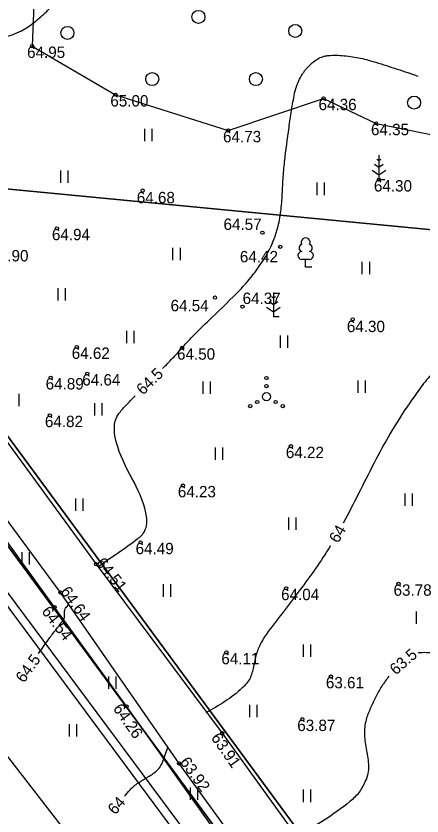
# Model space of a CAD drawing. Extents: x 643123 to 643699, y 6456101 to 6456901.
# Drawn here: x 643472.52 to 643497.49, y 6456316.57 to 6456365.75 of the extents above; entities that cross this region are included whole.
import ezdxf

# ---------------------------------------------------------------- set-up
doc = ezdxf.new("R2010")
doc.units = 0
for name, color, linetype in [('AED', 7, 'Continuous'), ('ELKAEV', 7, 'Continuous'), ('HALJASTUS', 7, 'Continuous'), ('KTRASS', 7, 'Continuous'), ('MOOTPIIR', 7, 'Continuous'), ('PIIR', 7, 'Continuous'), ('PUU', 7, 'Continuous'), ('SIRAJATIS', 7, 'Continuous'), ('TEE', 7, 'Continuous'), ('VTRASS', 7, 'Continuous')]:
    doc.layers.add(name, color=color, linetype=linetype)

msp = doc.modelspace()

# ---------------------------------------------------------------- linework, layer by layer
at = {"layer": 'AED'}
msp.add_lwpolyline([(643502.928, 6456277.914), (643506.987, 6456279.325), (643508.876, 6456280.344), (643509.065, 6456282.421), (643508.166, 6456284.403), (643502.233, 6456291.456), (643500.382, 6456293.044), (643496.358, 6456294.496), (643496.8, 6456296.879), (643495.798, 6456301.091), (643491.105, 6456307.282), (643484.7, 6456315.731), (643479.324, 6456323.309), (643474.892, 6456329.404), (643468.305, 6456338.486), (643467.057, 6456339.733), (643462.296, 6456339.962), (643459.149, 6456338.878), (643454.288, 6456336.123)], dxfattribs=at)
at = {"layer": 'ELKAEV'}
for centre in [(643473.511, 6456363.897), (643478.631, 6456360.91), (643491.434, 6456360.685), (643494.66, 6456359.147), (643485.562, 6456358.711), (643494.839, 6456355.683), (643480.307, 6456355.018), (643475.038, 6456352.692), (643487.673, 6456352.425), (643488.767, 6456351.556), (643484.758, 6456348.44), (643486.45, 6456347.879), (643493.225, 6456347.097), (643476.256, 6456345.396), (643482.733, 6456345.346), (643476.904, 6456343.759), (643474.653, 6456343.514), (643474.607, 6456341.199), (643489.423, 6456339.295), (643482.782, 6456336.884), (643480.184, 6456333.388), (643477.443, 6456332.044), (643489.131, 6456330.563), (643496.048, 6456330.835), (643475.261, 6456330.303), (643474.892, 6456329.404), (643485.459, 6456326.621), (643491.886, 6456325.142), (643479.324, 6456323.309), (643490.127, 6456322.517), (643485.2, 6456321.656), (643482.548, 6456319.795)]:
    msp.add_circle(centre, 0.1, dxfattribs=at)
at = {"layer": 'HALJASTUS'}
for p, q in [((643480.413, 6456358.808), (643480.413, 6456358.046)), ((643480.868, 6456358.808), (643480.868, 6456358.046)), ((643475.257, 6456356.257), (643475.257, 6456355.496)), ((643475.712, 6456356.257), (643475.712, 6456355.496)), ((643491.014, 6456355.503), (643491.014, 6456354.742)), ((643491.469, 6456355.503), (643491.469, 6456354.742)), ((643482.151, 6456351.503), (643482.151, 6456350.742)), ((643482.606, 6456351.503), (643482.606, 6456350.742)), ((643493.795, 6456350.634), (643493.795, 6456349.873)), ((643494.25, 6456350.634), (643494.25, 6456349.873)), ((643475.083, 6456349.011), (643475.083, 6456348.25)), ((643475.538, 6456349.011), (643475.538, 6456348.25)), ((643479.312, 6456346.402), (643479.312, 6456345.641)), ((643479.767, 6456346.402), (643479.767, 6456345.641)), ((643488.755, 6456346.112), (643488.755, 6456345.351)), ((643489.21, 6456346.112), (643489.21, 6456345.351)), ((643493.538, 6456343.344), (643493.538, 6456342.583)), ((643493.993, 6456343.344), (643493.993, 6456342.583)), ((643484.005, 6456343.272), (643484.005, 6456342.511)), ((643484.46, 6456343.272), (643484.46, 6456342.511)), ((643472.699, 6456342.518), (643472.699, 6456341.757)), ((643477.342, 6456341.938), (643477.342, 6456341.177)), ((643477.797, 6456341.938), (643477.797, 6456341.177)), ((643484.758, 6456339.214), (643484.758, 6456338.453)), ((643485.213, 6456339.214), (643485.213, 6456338.453)), ((643476.184, 6456336.083), (643476.184, 6456335.322)), ((643476.639, 6456336.083), (643476.639, 6456335.322)), ((643496.435, 6456336.388), (643496.435, 6456335.627)), ((643496.89, 6456336.388), (643496.89, 6456335.627)), ((643489.276, 6456334.924), (643489.276, 6456334.163)), ((643489.732, 6456334.924), (643489.732, 6456334.163)), ((643472.884, 6456332.783), (643472.884, 6456332.022)), ((643473.339, 6456332.783), (643473.339, 6456332.022)), ((643481.571, 6456330.808), (643481.571, 6456330.047)), ((643482.027, 6456330.808), (643482.027, 6456330.047)), ((643497.13, 6456329.142), (643497.13, 6456328.38)), ((643490.178, 6456327.113), (643490.178, 6456326.351)), ((643490.633, 6456327.113), (643490.633, 6456326.351)), ((643478.207, 6456325.143), (643478.207, 6456324.382)), ((643478.662, 6456325.143), (643478.662, 6456324.382)), ((643486.876, 6456323.403), (643486.876, 6456322.641)), ((643487.331, 6456323.403), (643487.331, 6456322.641)), ((643475.788, 6456322.216), (643475.788, 6456321.455)), ((643476.243, 6456322.216), (643476.243, 6456321.455)), ((643483.234, 6456318.319), (643483.234, 6456317.558)), ((643483.689, 6456318.319), (643483.689, 6456317.558)), ((643490.178, 6456318.185), (643490.178, 6456317.424)), ((643490.633, 6456318.185), (643490.633, 6456317.424))]:
    msp.add_line(p, q, dxfattribs=at)
msp.add_lwpolyline([(643473.632, 6456366.958), (643473.511, 6456363.897), (643478.631, 6456360.91), (643485.562, 6456358.711), (643491.434, 6456360.685), (643494.66, 6456359.147), (643499.469, 6456358.184), (643504.733, 6456361.518), (643505.371, 6456357.363), (643501.806, 6456350.724), (643507.371, 6456349.401), (643511.335, 6456347.93), (643515.509, 6456352.104), (643520.906, 6456358.504), (643523.98, 6456360.969), (643528.318, 6456361.742)], dxfattribs=at)
for centre, radius in [((643483.738, 6456365.695), 0.4), ((643475.685, 6456364.71), 0.4), ((643489.69, 6456364.826), 0.4), ((643480.899, 6456361.869), 0.4), ((643487.272, 6456361.869), 0.4), ((643497.004, 6456360.42), 0.4), ((643487.922, 6456343.492), 0.1), ((643487.922, 6456342.992), 0.1), ((643487.922, 6456342.342), 0.25), ((643486.922, 6456341.767), 0.1), ((643487.357, 6456342.017), 0.1), ((643488.487, 6456342.017), 0.1), ((643488.922, 6456341.767), 0.1)]:
    msp.add_circle(centre, radius, dxfattribs=at)
at = {"layer": 'KTRASS'}
msp.add_line((643466.66, 6456337.45), (643484.79, 6456313.11), dxfattribs=at)
at = {"layer": 'MOOTPIIR'}
msp.add_lwpolyline([(643444.736, 6456376.761), (643458.837, 6456369.535), (643514.013, 6456367.012), (643600.264, 6456357.043), (643614.48, 6456310.922), (643610.825, 6456300.071), (643565.027, 6456240.194), (643548.127, 6456226.709), (643522.979, 6456254.341), (643461.859, 6456333.339), (643451.284, 6456335.372), (643428.144, 6456353.969), (643425.102, 6456360.135), (643441.39, 6456374.904)], close=True, dxfattribs=at)
at = {"layer": 'PIIR'}
for points in [[(643620.31, 6456658.53), (643553.72, 6456690.05), (643487.73, 6456766.95), (643395.71, 6456900.76), (643380.17, 6456888.41), (643354.1, 6456869.45), (643324.48, 6456845.76), (643123.58, 6456695.36), (643186.33, 6456601.37), (643122.99, 6456586.35), (643226.2, 6456416.08), (643361.09, 6456490.39), (643439.75, 6456383.69), (643459.95, 6456356.27), (643584.91, 6456344.26), (643601.69, 6456488.57)], [(643542.43, 6456244.32), (643459.95, 6456356.27), (643439.75, 6456383.69), (643436.36, 6456381.47), (643464.49, 6456343.35), (643539.8, 6456241.11)], [(643542.43, 6456244.32), (643560.24, 6456268.56), (643567.81, 6456286.13), (643574.34, 6456303.84), (643580.96, 6456327.41), (643584.91, 6456344.26), (643459.95, 6456356.27)], [(643496, 6456188.8), (643539.8, 6456241.11), (643464.49, 6456343.35), (643402.22, 6456303.53), (643327.72, 6456256.05), (643378.04, 6456252.4), (643420.14, 6456220.75), (643429.85, 6456269.07), (643468.6, 6456267.22), (643490.62, 6456252.95), (643466.15, 6456220.42), (643454.94, 6456197.42)]]:
    msp.add_lwpolyline(points, close=True, dxfattribs=at)
at = {"layer": 'PUU'}
for p, q in [((643494.839, 6456357.183), (643494.839, 6456355.683)), ((643494.839, 6456356.433), (643494.572, 6456356.611)), ((643494.839, 6456356.833), (643494.715, 6456356.916)), ((643494.963, 6456356.916), (643494.839, 6456356.833)), ((643495.106, 6456356.611), (643494.839, 6456356.433)), ((643494.415, 6456356.272), (643494.839, 6456355.99)), ((643494.839, 6456355.99), (643495.263, 6456356.272)), ((643495.199, 6456355.683), (643494.839, 6456355.683)), ((643490.573, 6456350.787), (643490.093, 6456350.787)), ((643490.333, 6456350.312), (643490.333, 6456350.787)), ((643490.713, 6456350.312), (643490.333, 6456350.312)), ((643488.348, 6456348.75), (643488.348, 6456347.25)), ((643488.348, 6456348.4), (643488.224, 6456348.483)), ((643488.473, 6456348.483), (643488.348, 6456348.4)), ((643487.924, 6456347.839), (643488.348, 6456347.556)), ((643488.348, 6456348), (643488.082, 6456348.177)), ((643488.615, 6456348.177), (643488.348, 6456348)), ((643488.348, 6456347.556), (643488.773, 6456347.839)), ((643488.708, 6456347.25), (643488.348, 6456347.25))]:
    msp.add_line(p, q, dxfattribs=at)
for centre, radius, start, end in [((643490.163, 6456351.485), 0.233, 109.0217, 253.1415), ((643490.333, 6456351.832), 0.277, 332.5799, 207.4201), ((643490.503, 6456351.485), 0.233, 286.8508, 70.9859), ((643490.096, 6456351.025), 0.238, 90.0016, 269.3953), ((643490.571, 6456351.025), 0.238, 270.6047, 89.9984)]:
    msp.add_arc(centre, radius, start, end, dxfattribs=at)
at = {"layer": 'SIRAJATIS'}
for points in [[(643468.536, 6456361.806), (643468.966, 6456362.461), (643469.308, 6456362.917), (643469.671, 6456363.326), (643470.068, 6456363.689), (643470.284, 6456363.855), (643470.513, 6456364.01), (643471.081, 6456364.272), (643471.685, 6456364.437), (643472.29, 6456364.596), (643472.86, 6456364.839), (643473.658, 6456365.374), (643474.406, 6456366.032), (643474.848, 6456366.505), (643474.997, 6456366.751), (643475.032, 6456366.87), (643475.037, 6456366.928), (643475.033, 6456366.984), (643473.221, 6456368.712), (643471.159, 6456369.518)], [(643481.534, 6456344.077), (643482.146, 6456344.702), (643482.733, 6456345.346), (643482.925, 6456345.563), (643483.528, 6456346.199), (643484.373, 6456347.028), (643486.076, 6456348.689), (643486.479, 6456349.109), (643486.86, 6456349.549), (643487.22, 6456350.008), (643487.565, 6456350.482), (643487.876, 6456350.967), (643488.145, 6456351.476), (643488.378, 6456352.005), (643488.478, 6456352.279), (643488.524, 6456352.418), (643488.567, 6456352.559), (643488.787, 6456353.607), (643488.887, 6456354.665), (643488.945, 6456355.727), (643488.982, 6456356.257), (643489.037, 6456356.785), (643489.309, 6456358.89), (643489.465, 6456359.941), (643489.553, 6456360.467), (643489.652, 6456360.992), (643489.761, 6456361.386), (643489.834, 6456361.578), (643489.914, 6456361.769), (643490.117, 6456362.147), (643490.238, 6456362.324), (643490.372, 6456362.496), (643490.654, 6456362.796), (643490.977, 6456363.05), (643491.32, 6456363.224), (643491.499, 6456363.279), (643491.59, 6456363.297), (643491.681, 6456363.309), (643492.331, 6456363.33), (643492.832, 6456363.29), (643493.332, 6456363.223), (643494.316, 6456363), (643495.641, 6456362.59), (643496.939, 6456362.157), (643497.256, 6456362.05)], [(643514.263, 6456352.69), (643513.491, 6456351.98), (643512.617, 6456351.121), (643511.815, 6456350.214), (643511.115, 6456349.225), (643510.812, 6456348.689), (643510.674, 6456348.409), (643510.546, 6456348.12), (643510.443, 6456347.083), (643510.766, 6456346.035), (643511.175, 6456344.985), (643511.304, 6456344.461), (643511.327, 6456343.94), (643511.26, 6456343.299), (643511.152, 6456342.661), (643510.703, 6456341.39), (643510.391, 6456340.849), (643510.049, 6456340.357), (643509.28, 6456339.485), (643508.414, 6456338.715), (643507.95, 6456338.349), (643507.467, 6456337.987), (643507.092, 6456337.732), (643506.669, 6456337.492), (643506.222, 6456337.289), (643505.992, 6456337.205), (643505.76, 6456337.13), (643505.455, 6456337.061), (643505.138, 6456337.039), (643504.821, 6456337.069), (643504.517, 6456337.157), (643504.355, 6456337.257), (643504.211, 6456337.39), (643504.002, 6456337.642), (643503.801, 6456337.899), (643503.439, 6456338.439), (643502.777, 6456339.592), (643502.126, 6456340.776), (643501.775, 6456341.355), (643501.391, 6456341.914), (643500.917, 6456342.587), (643500.437, 6456343.274), (643499.946, 6456343.884), (643499.696, 6456344.13), (643499.569, 6456344.233), (643499.441, 6456344.321), (643499.286, 6456344.389), (643499.122, 6456344.406), (643498.777, 6456344.305), (643498.569, 6456344.173), (643498.38, 6456344.03), (643498.046, 6456343.7), (643497.329, 6456342.804), (643497, 6456342.339), (643496.703, 6456341.914), (643495.539, 6456340.09), (643494.528, 6456338.241), (643493.589, 6456336.391), (643492.642, 6456334.564)], [(643518.915, 6456346.627), (643518.82, 6456346.504), (643517.641, 6456345.053), (643517.046, 6456344.331), (643516.465, 6456343.595), (643515.554, 6456341.975), (643515.195, 6456341.111), (643514.839, 6456340.249), (643514.624, 6456339.621), (643514.461, 6456338.973), (643514.275, 6456338.332), (643514.151, 6456338.022), (643513.993, 6456337.724), (643512.24, 6456335.355), (643511.748, 6456334.814), (643511.245, 6456334.286), (643510.192, 6456333.282), (643507.969, 6456331.356), (643506.829, 6456330.4), (643505.691, 6456329.425), (643504.628, 6456328.531), (643503.543, 6456327.695), (643502.435, 6456326.912), (643501.872, 6456326.538), (643501.302, 6456326.177), (643500.378, 6456325.991), (643499.343, 6456326.239), (643498.275, 6456326.563), (643497.254, 6456326.601)], [(643477.605, 6456331.934), (643480.015, 6456333.625), (643480.196, 6456333.774), (643480.337, 6456333.938), (643480.514, 6456334.31), (643480.512, 6456335.197), (643479.642, 6456337.337), (643478.686, 6456339.565), (643478.681, 6456341.004), (643478.921, 6456341.399), (643479.372, 6456341.907), (643479.843, 6456342.403)], [(643491.845, 6456333.166), (643491.394, 6456332.451), (643490.473, 6456331.13), (643489.501, 6456329.834), (643488.527, 6456328.541), (643487.599, 6456327.226), (643487.3, 6456326.522), (643487.121, 6456325.738), (643486.89, 6456325.003), (643486.437, 6456324.445), (643484.186, 6456322.898)], [(643473.905, 6456326.559), (643474.255, 6456327.049), (643474.607, 6456327.537), (643474.815, 6456327.816), (643475.029, 6456328.092), (643475.242, 6456328.368), (643475.451, 6456328.646), (643475.49, 6456328.723), (643475.507, 6456328.809), (643475.506, 6456328.996), (643475.508, 6456329.181), (643475.528, 6456329.264), (643475.57, 6456329.338), (643475.758, 6456329.56)], [(643495.452, 6456325.154), (643495.014, 6456324.544), (643494.642, 6456323.895), (643494.325, 6456323.212), (643494.054, 6456322.5), (643493.948, 6456321.563), (643494.082, 6456320.596), (643494.195, 6456319.641), (643494.16, 6456319.181), (643494.022, 6456318.739), (643493.837, 6456318.374), (643493.62, 6456318.026), (643493.055, 6456317.458), (643489.779, 6456315.293)], [(643479.183, 6456317.776), (643479.532, 6456318.174), (643479.77, 6456318.403), (643480.043, 6456318.603), (643480.633, 6456318.965), (643481.172, 6456319.357), (643481.383, 6456319.595), (643481.466, 6456319.73), (643481.532, 6456319.877), (643481.86, 6456320.769)], [(643495.864, 6456306.852), (643496.48, 6456309.413), (643497.062, 6456310.686), (643497.977, 6456311.81), (643498.972, 6456312.889), (643499.422, 6456313.445), (643499.798, 6456314.029), (643499.969, 6456314.775), (643499.964, 6456315.628), (643500.04, 6456316.41), (643500.457, 6456316.939), (643500.631, 6456317.027)]]:
    msp.add_spline(points, degree=3, dxfattribs=at)
at = {"layer": 'TEE'}
for points in [[(643429.839, 6456360.639), (643436.482, 6456364.117), (643443.199, 6456367.703), (643443.7, 6456371.298), (643441.39, 6456374.904), (643444.736, 6456376.761), (643449.735, 6456368.549), (643452.697, 6456365.087), (643459.412, 6456356.48), (643466.061, 6456347.625), (643470.151, 6456342.035), (643477.443, 6456332.044), (643485.2, 6456321.656), (643492.391, 6456311.685), (643499.62, 6456301.487), (643504.509, 6456295.596), (643510.396, 6456287.543), (643513.264, 6456283.488), (643518.287, 6456276.912), (643524.428, 6456268.013), (643529.263, 6456260.849), (643533.153, 6456255.852), (643538.353, 6456248.74), (643539.542, 6456247.689)], [(643537.513, 6456244.324), (643536.522, 6456246.121), (643530.818, 6456254.367), (643527.323, 6456259.149), (643522.378, 6456266.393), (643515.75, 6456274.983), (643511.16, 6456281.737), (643508.009, 6456285.611), (643502.108, 6456294.017), (643497.607, 6456299.702), (643489.771, 6456309.827), (643482.548, 6456319.795), (643475.261, 6456330.303), (643467.841, 6456340.356), (643462.269, 6456347.611), (643456.841, 6456354.621), (643450.441, 6456361.774), (643448.83, 6456362.912), (643445.231, 6456362.747), (643439.841, 6456360.112), (643431.977, 6456356.043)]]:
    msp.add_lwpolyline(points, dxfattribs=at)
at = {"layer": 'VTRASS'}
msp.add_lwpolyline([(643541.81, 6456240.26), (643521.91, 6456262.84), (643502.86, 6456288.76), (643484.36, 6456312.8), (643466.27, 6456337.17), (643448.99, 6456361.52), (643442.68, 6456358.9), (643429.8, 6456353.92)], dxfattribs=at)

# ---------------------------------------------------------------- texts
at = {"layer": 'ELKAEV'}
for s, p in [(' 64.95', (643472.941, 6456363.169)), (' 65.00', (643478.061, 6456360.182)), (' 64.36', (643490.864, 6456359.957)), (' 64.35', (643494.09, 6456358.419)), (' 64.73', (643484.992, 6456357.983)), (' 64.30', (643494.269, 6456354.955)), (' 64.68', (643479.688, 6456354.234)), (' 64.57', (643485.022, 6456352.595)), (' 64.94', (643474.468, 6456351.964)), (' 64.90', (643470.684, 6456350.66)), (' 64.42', (643486.026, 6456350.603)), (' 64.37', (643486.194, 6456348.042)), (' 64.54', (643481.765, 6456347.594)), (' 64.30', (643492.606, 6456346.314)), (' 64.62', (643475.686, 6456344.668)), (' 64.50', (643482.163, 6456344.618)), (' 64.89', (643474.083, 6456342.786)), (' 64.64', (643476.334, 6456343.031)), (' 64.82', (643474.037, 6456340.471)), (' 64.22', (643488.853, 6456338.567)), (' 64.23', (643482.212, 6456336.156)), (' 64.49', (643479.614, 6456332.66)), (' 64.04', (643488.561, 6456329.835)), (' 63.78', (643495.478, 6456330.107)), (' 64.11', (643484.889, 6456325.893)), (' 63.61', (643491.316, 6456324.414)), (' 63.87', (643489.557, 6456321.789))]:
    msp.add_text(s, height=0.7, dxfattribs=at).set_placement(p)
for s, rotation, p in [(' 64.51', 308.1561, (643477.247, 6456332.319)), (' 64.64', 305.6388, (643475.075, 6456330.58)), (' 64.54', 307.8252, (643473.896, 6456329.336)), (' 64.26', 305.0152, (643478.307, 6456323.384)), (' 63.91', 304.8081, (643484.332, 6456321.588)), (' 63.92', 305.821, (643482.414, 6456320.095))]:
    msp.add_text(s, height=0.7, rotation=rotation, dxfattribs=at).set_placement(p)
at = {"layer": 'SIRAJATIS'}
for s, rotation, p in [('64.5', 44.4217, (643480.33, 6456342.405)), ('64', 60.3879, (643492.332, 6456333.292)), ('63.5', 40.8874, (643495.876, 6456325.198)), ('64.5', 54.2566, (643473.006, 6456324.705)), ('64', 49.0203, (643478.618, 6456316.598))]:
    msp.add_text(s, height=0.7, rotation=rotation, dxfattribs=at).set_placement(p)

doc.saveas('drawing.dxf')
